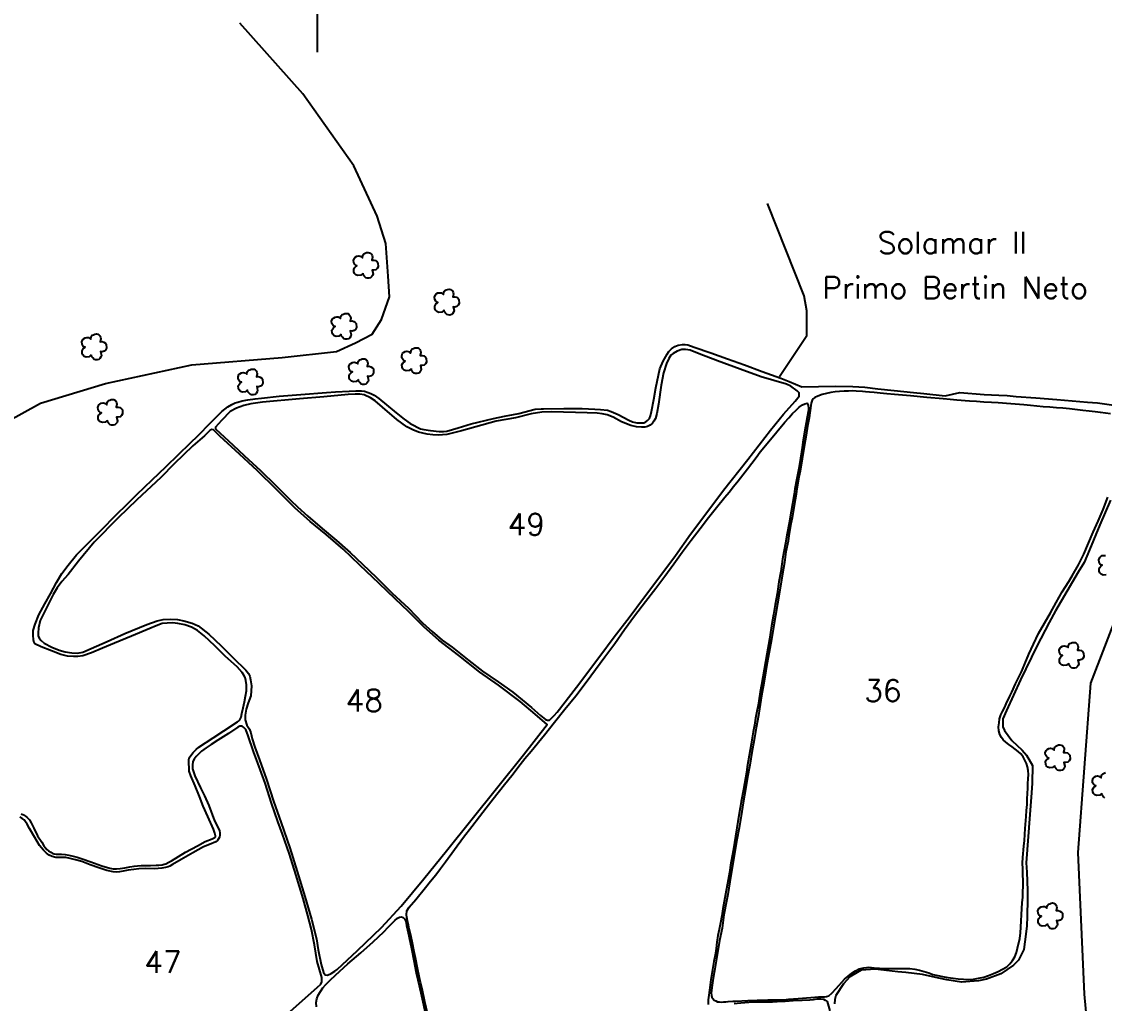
# Model space of a CAD drawing. Header units: inches. Extents: x 720421 to 723571, y 7810121 to 7814576.
# Drawn here: x 720935 to 721906, y 7812018 to 7812899 of the extents above; entities that cross this region are included whole.
import ezdxf

# ---------------------------------------------------------------- set-up
doc = ezdxf.new("R2010")
doc.units = ezdxf.units.IN
doc.header["$MEASUREMENT"] = 0
doc.linetypes.add('CONTINUO', pattern=[0])
for name, color, linetype in [('0114000610', 1, 'Continuous'), ('0114000610036', 5, 'Continuous'), ('0114000610037', 5, 'Continuous'), ('0114000610038', 5, 'Continuous'), ('0114000610039', 5, 'Continuous'), ('0114000610047', 5, 'Continuous'), ('0114000610048', 5, 'Continuous'), ('0114000610049', 5, 'Continuous'), ('CORREGO', 5, 'Continuous'), ('MALHA', 8, 'Continuous'), ('MATO', 3, 'Continuous'), ('TEXTO', 7, 'Continuous'), ('TEXTO CONFORNTANTES', 7, 'Continuous'), ('TEXTO_NUN_TAL', 7, 'Continuous')]:
    doc.layers.add(name, color=color, linetype=linetype)
doc.styles.add('Simplex', font='simplex.shx')

msp = doc.modelspace()

# ---------------------------------------------------------------- linework, layer by layer
at = {"layer": '0114000610'}
for points in [[(720934.27, 7812187.89), (720936.48, 7812186.95), (720938.22, 7812185.79), (720939.68, 7812184.38), (720941.59, 7812182.3), (720943.22, 7812179.71), (720945.48, 7812174.95), (720948.97, 7812168.05), (720952.66, 7812162.4), (720954.64, 7812159.13), (720956.08, 7812157.18), (720957.23, 7812155.9), (720958.72, 7812154.46), (720960.72, 7812153.24), (720962.18, 7812152.37), (720963.73, 7812151.78), (720965.76, 7812151.59), (720970.35, 7812151.48), (720973.79, 7812151.22), (720977.11, 7812150.75), (720980.84, 7812149.92), (720984.63, 7812149), (720988.84, 7812147.52), (720996.69, 7812144.62), (721006.7, 7812141), (721013.82, 7812139.07), (721016.91, 7812138.51), (721019.9, 7812138.41), (721023.19, 7812138.75), (721027.37, 7812139.44), (721031.59, 7812140.34), (721035.54, 7812140.85), (721038.69, 7812141.19), (721041.85, 7812141.32), (721045.3, 7812141.39), (721050.32, 7812141.37), (721055.22, 7812141.64), (721057.74, 7812141.77), (721060.71, 7812142.11), (721062.51, 7812142.5), (721063.98, 7812142.93), (721066.82, 7812144.28), (721069.15, 7812145.47), (721081.69, 7812153.39), (721092.58, 7812159.09), (721099.43, 7812162.8), (721105.46, 7812165.38), (721107.97, 7812166.6), (721108.54, 7812167.13), (721108.56, 7812167.95), (721108.11, 7812170.37), (721106.75, 7812173.98), (721101.68, 7812185.32), (721097.47, 7812194.69), (721094.38, 7812203.25), (721090.23, 7812212.9), (721086.59, 7812221.75), (721084.91, 7812226.16), (721084.91, 7812229.08), (721084.63, 7812232.79), (721084.8, 7812235.96), (721085.08, 7812237.87), (721086.34, 7812240.23), (721088.43, 7812242.84), (721091.19, 7812245.57), (721093.6, 7812247.7), (721106.36, 7812256.06), (721116.07, 7812262.36), (721128.2, 7812270.25), (721129.2, 7812270.89), (721130.51, 7812272.26), (721131.59, 7812274.54), (721132.37, 7812277.82), (721133.3, 7812282.96), (721134.54, 7812288.27), (721135.63, 7812293.31), (721136.45, 7812298.04), (721136.42, 7812303.65), (721135.84, 7812307.52), (721135.09, 7812310.08), (721134.14, 7812312.11), (721132.51, 7812314.55), (721127.92, 7812319.52), (721117.34, 7812329.31), (721107.93, 7812338.53), (721098.35, 7812347.33), (721092.31, 7812352.25), (721087.1, 7812355.25), (721081.04, 7812357.42), (721074.7, 7812358.58), (721070.09, 7812359.05), (721065.22, 7812358.7), (721060.84, 7812358.49), (721055.48, 7812356.51), (721049.55, 7812354.02), (721033.09, 7812347.23), (721017.93, 7812340.83), (721007.15, 7812336.39), (720997.32, 7812332.28), (720989.58, 7812329.66), (720985.1, 7812328.95), (720981.12, 7812328.91), (720975.69, 7812329.13), (720969.68, 7812330.65), (720961.36, 7812333.98), (720952.06, 7812337.59), (720946.63, 7812340.39), (720945.83, 7812341.27), (720945.18, 7812343.86), (720945.01, 7812348.04), (720945.12, 7812352.23), (720946.89, 7812357.83), (720950.14, 7812366.28), (720955.57, 7812376.12), (720960.64, 7812385.22), (720966.01, 7812395.24), (720970.79, 7812403.51), (720976.33, 7812410.87), (720983.83, 7812420.27), (720998.83, 7812435.03), (721006.52, 7812442.94), (721018.89, 7812455.49), (721029.9, 7812466.29), (721037.92, 7812474.16), (721051.84, 7812487.45), (721064.17, 7812499.16), (721075.74, 7812510.58), (721085.57, 7812519.9), (721093.23, 7812527.58), (721103.76, 7812538.39), (721108.95, 7812543.51), (721114.38, 7812548.69), (721119.61, 7812552.96), (721123.22, 7812555.18), (721126.2, 7812556.4), (721128.63, 7812557.18), (721132.64, 7812558.24), (721137.65, 7812559.2), (721144.33, 7812560.1), (721149.92, 7812560.65), (721165.78, 7812562.37), (721185.26, 7812563.91), (721208.05, 7812565.91), (721216.37, 7812566.32), (721228.63, 7812566.9), (721234.5, 7812567.36), (721239.64, 7812567.2), (721242.39, 7812566.87), (721245.52, 7812565.91), (721248.1, 7812564.94), (721250.81, 7812563.5), (721255.04, 7812560.46), (721262.13, 7812554.65), (721270.73, 7812547.5), (721277.85, 7812541.78), (721283.38, 7812538), (721286.28, 7812536.54), (721290.18, 7812534.32), (721292.46, 7812533.26), (721295.44, 7812532.55), (721301.61, 7812531.56), (721309.25, 7812530.92), (721313.22, 7812530.74), (721316.17, 7812531.11), (721326.23, 7812533.98), (721338.09, 7812537.56), (721357.99, 7812542.55), (721367.86, 7812544.54), (721375.88, 7812546.15), (721380.73, 7812546.96), (721395.55, 7812550.7), (721400.85, 7812551.18), (721402.97, 7812551.27), (721421.09, 7812551.53), (721437.61, 7812551.31), (721448.8, 7812550.94), (721454.01, 7812550.54), (721460.34, 7812549.98), (721463.68, 7812548.85), (721469.77, 7812546.06), (721479.57, 7812540.96), (721482.73, 7812539.53), (721486.61, 7812538.69), (721490.06, 7812538.47), (721493, 7812538.69), (721494.61, 7812539.43), (721496.28, 7812540.73), (721497.85, 7812542.33), (721498.88, 7812544.86), (721499.89, 7812548.78), (721501.83, 7812559.58), (721503.78, 7812570.05), (721506.09, 7812581.48), (721507.14, 7812586.98), (721510.11, 7812593.91), (721511.42, 7812596.14), (721513.85, 7812600.24), (721515.26, 7812602.58), (721517.65, 7812605.07), (721520.83, 7812607.21), (721523.86, 7812608.24), (721527.48, 7812608.85), (721529.89, 7812608.96), (721532.26, 7812608.65), (721538.13, 7812606.5), (721553.09, 7812601.37), (721568.02, 7812596.1), (721583.25, 7812590.56), (721598.95, 7812584.72), (721615.78, 7812578.73), (721623.32, 7812575.54), (721634.58, 7812570.95), (721664.53, 7812571.51), (721680.45, 7812571.24), (721691.31, 7812570.59), (721702.91, 7812569.11), (721717.64, 7812567.61), (721734.96, 7812565.72), (721744.17, 7812564.78), (721763.13, 7812562.94), (721776.45, 7812565.75), (721798.38, 7812564.15), (721811.46, 7812563.54), (721818.86, 7812563.04), (721826.98, 7812562.35), (721844.62, 7812560.92), (721863.61, 7812559.44), (721890.91, 7812557.19), (721900.02, 7812556.4), (721941.96, 7812550.53)], [(721911.68, 7812469.06), (721902.11, 7812446.93), (721892.72, 7812424.7), (721887.93, 7812413.29), (721882.74, 7812404.7), (721862.25, 7812369.97), (721856.52, 7812359.33), (721845.4, 7812338.21), (721830.86, 7812308.09), (721818.4, 7812280.6), (721815, 7812272.87), (721815.02, 7812265.84), (721816.36, 7812262.47), (721823.13, 7812253.5), (721832.42, 7812244.98), (721836.3, 7812240.36), (721841.58, 7812231.11), (721841.32, 7812215.36), (721840.85, 7812206.71), (721839.24, 7812187.17), (721835.98, 7812143.72), (721836.48, 7812135.5), (721837.25, 7812118.95), (721837.22, 7812111.36), (721836.81, 7812095.63), (721836.44, 7812087.31), (721835.79, 7812079.81), (721833.9, 7812066.15), (721828.93, 7812056.5), (721824.46, 7812051.87), (721813.08, 7812044.36), (721800.47, 7812039.51), (721793.25, 7812037.98), (721777.89, 7812036.87), (721764.62, 7812038.86), (721757.61, 7812040.19), (721742.97, 7812043.47), (721727.85, 7812045.48), (721720.81, 7812045.9), (721700.49, 7812048.4), (721687.78, 7812047.58), (721677.87, 7812041.65), (721672.15, 7812035.39), (721665.25, 7812024.91), (721664.24, 7812021.15), (721663.87, 7812017.33)]]:
    msp.add_lwpolyline(points, dxfattribs=at)
at = {"layer": '0114000610036', "linetype": 'ByBlock'}
msp.add_lwpolyline([(721911.6, 7812546.66), (721902.78, 7812547.71), (721897.84, 7812548.4), (721892.48, 7812549.03), (721886.65, 7812549.64), (721874.8, 7812551.08), (721868.99, 7812551.63), (721863.18, 7812552.13), (721857.22, 7812552.56), (721851.33, 7812553.08), (721845.43, 7812553.52), (721839.73, 7812554.21), (721833.95, 7812554.69), (721822.24, 7812555.6), (721810.96, 7812556.45), (721804.72, 7812556.76), (721798.05, 7812557.14), (721791.33, 7812557.59), (721784.98, 7812558.03), (721773.74, 7812558.92), (721767.81, 7812559.54), (721761.39, 7812560.18), (721746.93, 7812561.45), (721732.08, 7812562.85), (721717.8, 7812564.04), (721711.04, 7812564.49), (721704.89, 7812565.06), (721699.59, 7812565.68), (721695.28, 7812566.15), (721691.75, 7812566.47), (721689.11, 7812566.67), (721683.41, 7812567.05), (721680.04, 7812567.16), (721676.68, 7812567.11), (721672.53, 7812566.96), (721668.52, 7812566.68), (721664.64, 7812566.33), (721660.69, 7812565.85), (721656.75, 7812565.04), (721652.86, 7812563.89), (721649.11, 7812562.47), (721646.29, 7812561.19), (721644.7, 7812560.01), (721643.94, 7812559.01), (721642.98, 7812556.09), (721642.75, 7812554.04), (721641.12, 7812543.18), (721639.8, 7812535.52), (721638.59, 7812527.45), (721636.71, 7812517.24), (721634.93, 7812506.36), (721633.05, 7812495.3), (721632.05, 7812489.83), (721630.31, 7812479.5), (721629.49, 7812474.56), (721628.62, 7812469.53), (721626.86, 7812458.86), (721625.91, 7812453.41), (721624.93, 7812448.03), (721623.08, 7812437.62), (721622.36, 7812432.55), (721620.45, 7812422.95), (721618.99, 7812413.33), (721618.15, 7812408.29), (721616.52, 7812397.85), (721614.55, 7812386.79), (721612.74, 7812376.19), (721611, 7812365.69), (721609.21, 7812355.33), (721607.4, 7812344.32), (721605.34, 7812332.83), (721603.31, 7812321.75), (721602.36, 7812316.22), (721600.5, 7812305.06), (721598.6, 7812293.52), (721596.56, 7812281.88), (721595.76, 7812275.99), (721593.62, 7812264.96), (721591.91, 7812254.25), (721589.85, 7812242.86), (721587.89, 7812231.54), (721585.94, 7812220.54), (721584.15, 7812209.6), (721582.14, 7812197.72), (721580.36, 7812186.02), (721578.37, 7812175.09), (721576.5, 7812164.4), (721572.01, 7812137.7), (721569.95, 7812126.66), (721568.15, 7812115.42), (721567.01, 7812109.53), (721564.81, 7812097.07), (721563.07, 7812085.12), (721560.66, 7812073.99), (721559.12, 7812063.06), (721557.27, 7812052.18), (721556.25, 7812046.82), (721555.54, 7812042.04), (721554.91, 7812038.12), (721553.84, 7812031.9), (721553.56, 7812029.32), (721553.36, 7812027.08), (721553.55, 7812024.66), (721553.98, 7812023.37), (721554.85, 7812022.08), (721556.12, 7812020.67), (721557.58, 7812019.85), (721559.1, 7812019.2), (721560.78, 7812018.95), (721562.54, 7812018.82), (721564.33, 7812019.04), (721566.5, 7812019.17), (721568.59, 7812019.48), (721572.82, 7812019.64), (721575.1, 7812019.8), (721586.26, 7812020.35), (721594.61, 7812020.52), (721604.23, 7812020.87), (721609.31, 7812020.88), (721614.08, 7812020.93), (721618.49, 7812021.02), (721622.79, 7812021.34), (721627.05, 7812021.73), (721631.24, 7812022), (721638.97, 7812022.66), (721642.78, 7812022.94), (721646.26, 7812023.24), (721649.76, 7812023.48), (721652.81, 7812023.54), (721655.02, 7812023.7), (721656.94, 7812023.74), (721658.77, 7812024.33), (721661.67, 7812026.94), (721665.57, 7812031.08), (721672.97, 7812039.33), (721676.19, 7812042.16), (721679.39, 7812044.88), (721682.7, 7812047.03), (721686.23, 7812048.57), (721690.19, 7812049.6), (721694.76, 7812050.05), (721699.55, 7812049.71), (721704.46, 7812049.25), (721709.27, 7812049.06), (721713.73, 7812048.94), (721718.25, 7812048.9), (721722.87, 7812049.01), (721727.24, 7812049), (721731.69, 7812048.91), (721735.95, 7812048.45), (721740.29, 7812047.57), (721744.51, 7812046.29), (721748.51, 7812044.97), (721752.35, 7812043.65), (721756.6, 7812042.6), (721761.01, 7812041.69), (721765.68, 7812040.94), (721770.36, 7812040.38), (721775.01, 7812039.79), (721779.63, 7812039.29), (721784.2, 7812039.21), (721788.77, 7812039.43), (721793.33, 7812040.22), (721797.96, 7812041.32), (721802.3, 7812042.74), (721806.58, 7812044.39), (721810.79, 7812046.21), (721814.83, 7812048.31), (721818.48, 7812050.54), (721821.36, 7812053.19), (721823.76, 7812056.13), (721825.75, 7812059.51), (721827.37, 7812063.29), (721828.19, 7812067.28), (721830.28, 7812075.98), (721830.97, 7812080.96), (721831.23, 7812086.18), (721831.43, 7812091.65), (721831.65, 7812097.29), (721832.05, 7812102.85), (721832.37, 7812107.95), (721832.85, 7812112.92), (721833.1, 7812117.82), (721833.31, 7812122.86), (721833.32, 7812127.97), (721833.09, 7812133.15), (721832.92, 7812138.34), (721832.79, 7812143.4), (721832.98, 7812148.49), (721833.89, 7812158.75), (721834.32, 7812163.97), (721834.83, 7812169.3), (721835.13, 7812174.75), (721835.93, 7812185.52), (721836.35, 7812190.91), (721836.7, 7812196.15), (721836.95, 7812201.22), (721837.18, 7812206.05), (721837.34, 7812210.72), (721837.53, 7812215.13), (721837.8, 7812219.31), (721837.95, 7812223.12), (721837.75, 7812226.66), (721837.04, 7812229.84), (721836.21, 7812233.05), (721834.9, 7812236.07), (721833.23, 7812238.89), (721831.19, 7812241.49), (721828.63, 7812243.81), (721825.98, 7812245.94), (721823.28, 7812247.97), (721820.51, 7812249.99), (721817.8, 7812252.1), (721815.46, 7812254.11), (721813.72, 7812256.3), (721812.3, 7812259.09), (721811.4, 7812262.36), (721811.19, 7812265.91), (721811.59, 7812269.55), (721812.16, 7812273.14), (721813.27, 7812276.5), (721814.82, 7812279.73), (721816.54, 7812283.02), (721818.14, 7812286.36), (721821.38, 7812293.25), (721822.98, 7812296.85), (721826.46, 7812304.39), (721831.74, 7812315.24), (721833.29, 7812318.68), (721834.77, 7812322.34), (721838.33, 7812330.89), (721842.43, 7812340.11), (721847.11, 7812349.66), (721852.25, 7812358.93), (721857.74, 7812368.25), (721862.94, 7812377.37), (721868.39, 7812386.87), (721874.11, 7812396.35), (721877.11, 7812401.28), (721882.76, 7812411.22), (721885.29, 7812416.08), (721887.69, 7812420.85), (721891.97, 7812430.48), (721896.15, 7812440.41), (721900.57, 7812450.5), (721904.91, 7812460.97), (721909.21, 7812471.76)], dxfattribs=at)
at = {"layer": '0114000610037'}
msp.add_lwpolyline([(721573.94, 7812017.59), (721576.79, 7812017.8), (721580.01, 7812018.18), (721583.44, 7812018.43), (721590.69, 7812018.99), (721599.22, 7812019.05), (721608.31, 7812019.2), (721612.58, 7812019.29), (721619.86, 7812019.58), (721626.83, 7812020.2), (721634.98, 7812020.56), (721641.97, 7812020.92), (721645.18, 7812021.21), (721648.44, 7812021.7), (721651.57, 7812021.87), (721653.98, 7812021.45), (721655.68, 7812020.73), (721657.36, 7812019.36), (721659.88, 7812010.96)], dxfattribs=at)
at = {"layer": '0114000610038'}
msp.add_lwpolyline([(721298.97, 7812007.65), (721296.3, 7812019.14), (721293.9, 7812030.67), (721292.58, 7812036.4), (721291.24, 7812042.05), (721290, 7812047.79), (721287.93, 7812058.66), (721286.96, 7812063.81), (721284.92, 7812073.34), (721284.13, 7812077.52), (721283.21, 7812081.24), (721282.48, 7812084.63), (721281.66, 7812088.04), (721280.72, 7812091.73), (721280.15, 7812095.01), (721279.84, 7812097.21), (721280.14, 7812100.68), (721282.23, 7812104.06), (721288.44, 7812111.03), (721297.09, 7812121.56), (721301.65, 7812127.32), (721306.17, 7812133.12), (721310.56, 7812138.87), (721314.87, 7812144.57), (721323.11, 7812155.85), (721331.14, 7812166.77), (721338.47, 7812176.45), (721345.38, 7812185.33), (721351.56, 7812193.1), (721357.73, 7812201.32), (721367.78, 7812214.15), (721374.39, 7812222.26), (721381.83, 7812231.9), (721386.21, 7812237.33), (721391.86, 7812243.89), (721403.91, 7812258.8), (721412.72, 7812269.97), (721422.12, 7812281.79), (721431.79, 7812293.74), (721441.21, 7812305.84), (721449.58, 7812317.38), (721457.99, 7812328.53), (721466.75, 7812340.5), (721475.69, 7812353.11), (721484.53, 7812365.45), (721494.3, 7812378.26), (721503.57, 7812390.3), (721511.8, 7812401.16), (721519.68, 7812411.93), (721527.45, 7812422.68), (721535.27, 7812433.36), (721543.38, 7812443.79), (721551.03, 7812453.59), (721558.18, 7812462.5), (721565.56, 7812471.83), (721569.51, 7812476.48), (721573.41, 7812481.4), (721577.65, 7812486.54), (721581.88, 7812491.85), (721585.96, 7812497.2), (721589.84, 7812502.47), (721593.57, 7812507.54), (721597.4, 7812512.44), (721604.94, 7812521.97), (721612.17, 7812530.53), (721619.32, 7812539.07), (721622.96, 7812543.14), (721626.31, 7812546.81), (721629.21, 7812549.73), (721632.33, 7812552.52), (721635.21, 7812554.6), (721637.38, 7812555.76), (721639.34, 7812556.12), (721640.08, 7812555.14), (721640.48, 7812554.2), (721640.75, 7812551.75), (721640.54, 7812549.89), (721639.57, 7812543.77), (721639.57, 7812543.77), (721638.1, 7812535.26), (721635.69, 7812521.24), (721634.9, 7812516.54), (721633.37, 7812506.86), (721631.92, 7812497.6), (721630.17, 7812488.56), (721628.47, 7812479.39), (721627.78, 7812474.48), (721625.17, 7812459.08), (721623.45, 7812448.68), (721621.52, 7812439.28), (721620.07, 7812430.75), (721618.5, 7812422.76), (721617.25, 7812416.21), (721615.72, 7812405.18), (721614.18, 7812396.05), (721612.45, 7812385.29), (721610.67, 7812375.6), (721609.11, 7812366.53), (721607.45, 7812356.37), (721605.65, 7812344.55), (721603.38, 7812331.14), (721600.99, 7812317.14), (721598.48, 7812303.63), (721597.4, 7812297.18), (721596.43, 7812291.19), (721595.35, 7812285.38), (721594.19, 7812279.51), (721593.07, 7812273.51), (721592.09, 7812267.44), (721590.93, 7812261.49), (721590, 7812255.86), (721589.24, 7812250.4), (721588.29, 7812245.15), (721587.47, 7812240.04), (721586.56, 7812235.04), (721585.75, 7812230.03), (721584.95, 7812224.96), (721584.08, 7812219.87), (721583.27, 7812214.83), (721582.31, 7812209.73), (721580.26, 7812198.91), (721579.48, 7812193.14), (721577.39, 7812180.85), (721575.09, 7812167.74), (721572.99, 7812154.6), (721570.8, 7812141.61), (721569.7, 7812135.07), (721568.64, 7812128.53), (721566.19, 7812115.58), (721563.89, 7812102.59), (721562.79, 7812096.16), (721561.71, 7812090.02), (721560.51, 7812084.13), (721559.33, 7812078.49), (721558.44, 7812072.73), (721557.75, 7812066.84), (721556.83, 7812061.04), (721555.78, 7812055.38), (721554.87, 7812049.85), (721554, 7812044.45), (721553.15, 7812039.26), (721552.4, 7812034.28), (721551.78, 7812029.47), (721551.15, 7812024.95), (721550.67, 7812020.76), (721550.61, 7812016.59)], dxfattribs=at)
at = {"layer": '0114000610039'}
msp.add_lwpolyline([(721199.34, 7812014.63), (721198.87, 7812018.47), (721199.53, 7812021.93), (721200.75, 7812025.04), (721202.66, 7812028.27), (721204.99, 7812031.53), (721207.69, 7812034.67), (721211.42, 7812038.4), (721216.28, 7812042.92), (721227.39, 7812053.04), (721238.88, 7812063.19), (721250.01, 7812072.91), (721259.67, 7812082.02), (721263.66, 7812086.1), (721266.72, 7812089.26), (721269.45, 7812092.11), (721271.86, 7812094.24), (721273.77, 7812095.16), (721275.39, 7812095.3), (721276.96, 7812094.75), (721278.24, 7812093.7), (721279.27, 7812091.53), (721280.11, 7812087.58), (721281.32, 7812080.87), (721282.48, 7812076.71), (721284.5, 7812066.82), (721286.64, 7812056.17), (721288.76, 7812045.11), (721291.43, 7812033.74), (721294.01, 7812021.73), (721296.71, 7812009.58)], dxfattribs=at)
at = {"layer": '0114000610047'}
msp.add_lwpolyline([(721173.07, 7812008.25), (721199.88, 7812031.89), (721202.99, 7812035.01), (721203.96, 7812037.16), (721203.88, 7812040.96), (721199.95, 7812055.42), (721197.55, 7812070.23), (721194.83, 7812084.05), (721191.32, 7812096.67), (721187.24, 7812111.67), (721180.62, 7812133.27), (721174.85, 7812151.57), (721168.62, 7812169.67), (721164.66, 7812180.83), (721158.89, 7812197.44), (721153.05, 7812215.41), (721146.63, 7812233.12), (721142.61, 7812243.76), (721137.93, 7812257.64), (721135.8, 7812263.41), (721134.11, 7812265.36), (721132.49, 7812266.39), (721130.54, 7812266.46), (721128.53, 7812265.49), (721120.17, 7812259.85), (721110.62, 7812253.95), (721104.66, 7812250.06), (721100.25, 7812247.01), (721096.1, 7812243.9), (721092.92, 7812240.99), (721091.13, 7812239.26), (721089.42, 7812236.9), (721088.37, 7812234.83), (721087.92, 7812231.55), (721088.09, 7812228.26), (721090.15, 7812221.8), (721095.07, 7812211.01), (721098.72, 7812203.81), (721102.66, 7812195.29), (721107.65, 7812181.48), (721110.98, 7812175.3), (721112.12, 7812172.58), (721112.52, 7812170.67), (721112.44, 7812168.61), (721112.08, 7812166.94), (721111.43, 7812165.44), (721110.41, 7812163.97), (721108.75, 7812162.67), (721103.11, 7812160.4), (721097.83, 7812158.21), (721088.28, 7812152.92), (721077.85, 7812146.88), (721070.04, 7812142.43), (721067.77, 7812140.93), (721066.02, 7812140.24), (721063.71, 7812139.6), (721060.58, 7812139.07), (721054.01, 7812138.5), (721045.65, 7812138.58), (721039.82, 7812138.33), (721035.44, 7812137.92), (721030.29, 7812137.15), (721025.82, 7812136.26), (721022.53, 7812135.77), (721019.45, 7812135.57), (721016.65, 7812135.65), (721011.13, 7812136.95), (721003.84, 7812139.19), (720996.13, 7812141.94), (720988.75, 7812144.86), (720983.09, 7812146.54), (720978.26, 7812147.63), (720974.36, 7812148.48), (720970.99, 7812148.57), (720968.11, 7812148.61), (720965.23, 7812148.69), (720962.19, 7812149.38), (720959.43, 7812150.8), (720956.95, 7812152.42), (720954.19, 7812155.23), (720950.74, 7812159.45), (720946.63, 7812166.52), (720941.8, 7812174.56), (720939.48, 7812178.42), (720938.1, 7812180.73), (720936.84, 7812182.27), (720935.18, 7812183.69), (720933.15, 7812184.75)], dxfattribs=at)
at = {"layer": '0114000610048'}
msp.add_lwpolyline([(721160.62, 7812199.22), (721167.62, 7812179.7), (721175.28, 7812157.38), (721182.01, 7812136.13), (721188.87, 7812113.55), (721194.8, 7812093.23), (721199.27, 7812075.7), (721200.86, 7812065.65), (721203.46, 7812052.52), (721205.53, 7812045.33), (721206.92, 7812043.4), (721209.19, 7812043.07), (721212.45, 7812044.4), (721215.71, 7812046.6), (721217.81, 7812047.98), (721236.07, 7812065.17), (721257.6, 7812085.64), (721275.15, 7812104.88), (721295.51, 7812129.45), (721315.8, 7812154.61), (721337.55, 7812181.85), (721361.94, 7812212.05), (721385.06, 7812240.77), (721406.23, 7812267.82), (721395.33, 7812277.07), (721381.91, 7812288.65), (721362.55, 7812303.12), (721345.9, 7812314.82), (721326.99, 7812329.7), (721309.01, 7812343.51), (721295.86, 7812355.21), (721281.78, 7812369.29), (721269.68, 7812380.66), (721255.41, 7812394.34), (721238.08, 7812410.8), (721223.15, 7812425.22), (721208.02, 7812438.49), (721193.54, 7812450.13), (721179.72, 7812462.43), (721163.13, 7812478.95), (721146.14, 7812495.41), (721130.08, 7812510.35), (721112.49, 7812526.61), (721106.93, 7812532.16), (721105.28, 7812532.53), (721103.91, 7812532.12), (721098.75, 7812526.91), (721088.27, 7812517.81), (721071.56, 7812501.65), (721059.49, 7812489.49), (721038.12, 7812469.45), (721021.28, 7812453.21), (720999.84, 7812431.63), (720985.73, 7812414.48), (720976.27, 7812402.57), (720970.7, 7812396.26), (720966.67, 7812390.64), (720962.96, 7812384.49), (720958.26, 7812374.97), (720951.37, 7812361.18), (720949.85, 7812354.77), (720949.52, 7812349.74), (720949.59, 7812347.48), (720950.32, 7812345.5), (720952.04, 7812343.18), (720954.95, 7812340.87), (720961.83, 7812337.36), (720968.25, 7812334.72), (720973.74, 7812333.13), (720979.57, 7812332.13), (720984.73, 7812331.99), (720989.69, 7812332.92), (720996.97, 7812336.03), (721011.53, 7812342.31), (721027.17, 7812349.53), (721046.89, 7812357.53), (721056.35, 7812360.97), (721061.77, 7812362.16), (721068.65, 7812362.36), (721074.37, 7812362.1), (721080.26, 7812360.98), (721087.8, 7812358.93), (721093.1, 7812356.35), (721102.69, 7812348.94), (721113.76, 7812338.42), (721124.49, 7812327.83), (721135.68, 7812316.77), (721138.13, 7812313.72), (721139.39, 7812311.14), (721140.11, 7812308.04), (721140.78, 7812302.72), (721140.31, 7812293.6), (721137.83, 7812287.48), (721136.23, 7812281.63), (721135.24, 7812276.44), (721135.17, 7812272.18), (721136.77, 7812267.23), (721139.1, 7812263.71), (721140.23, 7812260.38), (721141.43, 7812255.19), (721143.77, 7812247.71), (721148.03, 7812236.14), (721154.43, 7812218.61)], close=True, dxfattribs=at)
at = {"layer": '0114000610049'}
msp.add_lwpolyline([(721294.35, 7812359.24), (721303.07, 7812351.26), (721312.01, 7812343.68), (721320.8, 7812337.26), (721335.83, 7812325.48), (721348.21, 7812315.87), (721362.34, 7812306.2), (721375.35, 7812296.79), (721392.13, 7812283.32), (721400.24, 7812276.09), (721404.77, 7812272.51), (721406.6, 7812271.77), (721408.22, 7812271.9), (721412.35, 7812276.09), (721415.03, 7812279.03), (721432.52, 7812301.28), (721453.58, 7812329.35), (721466.35, 7812346.55), (721479.8, 7812363.93), (721492.57, 7812381.36), (721508.18, 7812401.87), (721521.2, 7812419.51), (721534.65, 7812438.83), (721545.77, 7812453.47), (721564.46, 7812478.08), (721586.11, 7812505.71), (721606.62, 7812532.11), (721618.12, 7812546.5), (721628.55, 7812558.17), (721632.27, 7812562.56), (721632.33, 7812564.18), (721632.13, 7812565.54), (721630.44, 7812567.23), (721624.69, 7812571.42), (721620.97, 7812573.24), (721598.18, 7812580), (721579.23, 7812586.7), (721558.94, 7812594.15), (721542.56, 7812600.51), (721534.58, 7812603.69), (721530.39, 7812604.5), (721526.87, 7812604.36), (721522.81, 7812602.81), (721519.3, 7812600.85), (721517.27, 7812599.16), (721515.31, 7812596.19), (721513.28, 7812591.79), (721510.62, 7812583.53), (721508.59, 7812572.38), (721506.09, 7812555.48), (721504.53, 7812546.86), (721503.31, 7812542.47), (721502.03, 7812540.04), (721500.61, 7812538.28), (721498.58, 7812536.46), (721496.08, 7812535.17), (721493.78, 7812534.7), (721490.73, 7812534.63), (721486.47, 7812535.04), (721481.33, 7812536.12), (721472.88, 7812539.43), (721465.29, 7812543.69), (721459.88, 7812545.85), (721455.42, 7812546.8), (721450.96, 7812547.27), (721442.07, 7812547.53), (721410.36, 7812548.48), (721401.53, 7812548.06), (721391.73, 7812546.64), (721377.66, 7812542.99), (721360.39, 7812539.95), (721329.22, 7812531.3), (721316.2, 7812527.97), (721308.49, 7812527.63), (721303.69, 7812527.83), (721298.55, 7812528.37), (721290.85, 7812530.13), (721285.71, 7812532.36), (721280.3, 7812534.86), (721271.36, 7812541.71), (721258.51, 7812552.67), (721251.88, 7812558.21), (721247.62, 7812561.12), (721242.13, 7812563.77), (721238.21, 7812564.31), (721234.02, 7812564.37), (721227.73, 7812563.97), (721205.66, 7812561.95), (721183.93, 7812560.18), (721150.79, 7812557.21), (721140.34, 7812555.72), (721133.92, 7812554.03), (721127.29, 7812551.87), (721121.75, 7812548.69), (721113.9, 7812540.65), (721108.6, 7812534.68), (721108.56, 7812533.23), (721112.79, 7812529.26), (721124.12, 7812518.72), (721134.73, 7812509.06), (721148.87, 7812495.85), (721162.8, 7812482.47), (721176.21, 7812468.79), (721182.09, 7812463.18), (721191.57, 7812454.78), (721204.28, 7812443.83), (721217.14, 7812433.07), (721229.38, 7812422.12), (721240.62, 7812411.68), (721252.74, 7812400.11), (721267.15, 7812385.84), (721281.69, 7812372.3)], close=True, dxfattribs=at)
at = {"layer": 'CORREGO'}
for points in [[(720920.65, 7812539.1), (720951.46, 7812556.15), (721009.78, 7812573.74), (721087.44, 7812590.49), (721168.32, 7812597.09), (721217.29, 7812602.59), (721234.34, 7812610.29), (721249.2, 7812617.99), (721257.45, 7812631.18), (721264.6, 7812651.53), (721263.5, 7812670.22), (721261.3, 7812699.36), (721253.6, 7812724.11), (721232.69, 7812769.2), (721187.05, 7812833.83), (721130.38, 7812897.06)], [(722138.75, 7811413.19), (722096.75, 7811476.14), (722040.76, 7811555.88), (721995.97, 7811659.4), (721941.38, 7811782.5), (721899.39, 7811907), (721888.19, 7812025.91), (721882.59, 7812153.21), (721893.83, 7812304.87), (721945.62, 7812439.16), (721986.21, 7812544.08), (722024.04, 7812604.56), (722043.64, 7812696.89), (722056.24, 7812773.83), (722085.63, 7812856.36)]]:
    msp.add_lwpolyline(points, dxfattribs=at)
at = {"layer": 'MALHA', "color": 8}
msp.add_lwpolyline([(721200, 7812871.02), (721200, 7813921.18)], dxfattribs=at)
at = {"layer": 'MATO', "linetype": 'CONTINUO'}
for points in [[(721240.95, 7812672.64, 0), (721238.95, 7812670.96, 0), (721236.41, 7812670.67, 0), (721234.6, 7812671.37, 0), (721233.32, 7812672.63, 0), (721232.78, 7812674.08, 0), (721232.64, 7812676.22, 0), (721233.33, 7812677.56, 0), (721234.06, 7812678.56, 0), (721235.53, 7812679.55, 0), (721234.6, 7812679.85, 0), (721233.68, 7812680.61, 0), (721232.6, 7812682.31, 0), (721232.4, 7812684.34, 0), (721233.18, 7812686.45, 0), (721234, 7812687.2, 0), (721235.49, 7812688.12, 0), (721237.06, 7812688.33, 0), (721238.32, 7812688.15, 0), (721239.31, 7812687.69, 0), (721240.39, 7812686.72, 0), (721240.72, 7812688.57, 0), (721240.99, 7812689.31, 0), (721241.81, 7812690.34, 0), (721243.01, 7812690.78, 0), (721244.19, 7812691.31, 0), (721245.52, 7812691.43, 0), (721246.77, 7812691.25, 0), (721247.79, 7812690.71, 0), (721248.55, 7812689.89, 0), (721249.21, 7812688.58, 0), (721249.47, 7812687.13, 0), (721248.87, 7812684.54, 0), (721250.68, 7812684.56, 0), (721252.19, 7812684.2, 0), (721253.6, 7812683.08, 0), (721254.39, 7812682.18, 0), (721254.6, 7812678.61, 0), (721253.73, 7812677.01, 0), (721252.56, 7812675.95, 0), (721250.73, 7812675.46, 0), (721249.13, 7812675.6, 0), (721249.98, 7812672.27, 0), (721249.59, 7812670.85, 0), (721248.63, 7812669.49, 0), (721247.57, 7812668.65, 0), (721246.06, 7812668.27, 0), (721244.56, 7812668.36, 0), (721243.44, 7812668.68, 0), (721242.16, 7812669.95, 0), (721241.28, 7812671.08, 0), (721241.02, 7812672.81, 0)], [(721313.62, 7812639.68, 0), (721311.62, 7812638, 0), (721309.08, 7812637.7, 0), (721307.27, 7812638.41, 0), (721305.98, 7812639.67, 0), (721305.45, 7812641.12, 0), (721305.31, 7812643.25, 0), (721306, 7812644.6, 0), (721306.73, 7812645.6, 0), (721308.19, 7812646.59, 0), (721307.26, 7812646.89, 0), (721306.34, 7812647.65, 0), (721305.26, 7812649.35, 0), (721305.07, 7812651.38, 0), (721305.85, 7812653.49, 0), (721306.67, 7812654.24, 0), (721308.16, 7812655.15, 0), (721309.73, 7812655.36, 0), (721310.98, 7812655.19, 0), (721311.97, 7812654.73, 0), (721313.06, 7812653.76, 0), (721313.38, 7812655.61, 0), (721313.66, 7812656.35, 0), (721314.47, 7812657.38, 0), (721315.68, 7812657.82, 0), (721316.86, 7812658.34, 0), (721318.18, 7812658.46, 0), (721319.44, 7812658.29, 0), (721320.46, 7812657.75, 0), (721321.21, 7812656.93, 0), (721321.87, 7812655.62, 0), (721322.13, 7812654.17, 0), (721321.53, 7812651.57, 0), (721323.35, 7812651.6, 0), (721324.85, 7812651.24, 0), (721326.27, 7812650.12, 0), (721327.05, 7812649.22, 0), (721327.27, 7812645.65, 0), (721326.39, 7812644.05, 0), (721325.23, 7812642.99, 0), (721323.4, 7812642.5, 0), (721321.79, 7812642.64, 0), (721322.65, 7812639.31, 0), (721322.26, 7812637.88, 0), (721321.29, 7812636.53, 0), (721320.23, 7812635.68, 0), (721318.72, 7812635.31, 0), (721317.23, 7812635.4, 0), (721316.11, 7812635.72, 0), (721314.82, 7812636.98, 0), (721313.95, 7812638.12, 0), (721313.68, 7812639.85, 0)], [(721221.37, 7812618.04, 0), (721219.37, 7812616.37, 0), (721216.83, 7812616.07, 0), (721215.02, 7812616.78, 0), (721213.73, 7812618.04, 0), (721213.2, 7812619.48, 0), (721213.06, 7812621.62, 0), (721213.75, 7812622.97, 0), (721214.48, 7812623.97, 0), (721215.94, 7812624.96, 0), (721215.01, 7812625.26, 0), (721214.1, 7812626.02, 0), (721213.01, 7812627.72, 0), (721212.82, 7812629.74, 0), (721213.6, 7812631.85, 0), (721214.42, 7812632.61, 0), (721215.91, 7812633.52, 0), (721217.48, 7812633.73, 0), (721218.73, 7812633.55, 0), (721219.72, 7812633.1, 0), (721220.81, 7812632.13, 0), (721221.13, 7812633.98, 0), (721221.41, 7812634.72, 0), (721222.22, 7812635.74, 0), (721223.43, 7812636.19, 0), (721224.61, 7812636.71, 0), (721225.93, 7812636.83, 0), (721227.19, 7812636.65, 0), (721228.21, 7812636.12, 0), (721228.96, 7812635.3, 0), (721229.63, 7812633.99, 0), (721229.89, 7812632.53, 0), (721229.28, 7812629.94, 0), (721231.1, 7812629.97, 0), (721232.6, 7812629.61, 0), (721234.02, 7812628.49, 0), (721234.81, 7812627.59, 0), (721235.02, 7812624.02, 0), (721234.14, 7812622.42, 0), (721232.98, 7812621.36, 0), (721231.15, 7812620.87, 0), (721229.54, 7812621.01, 0), (721230.4, 7812617.67, 0), (721230.01, 7812616.25, 0), (721229.04, 7812614.9, 0), (721227.98, 7812614.05, 0), (721226.48, 7812613.68, 0), (721224.98, 7812613.77, 0), (721223.86, 7812614.09, 0), (721222.57, 7812615.35, 0), (721221.7, 7812616.49, 0), (721221.43, 7812618.22, 0)], [(720997.19, 7812599.5, 0), (720995.19, 7812597.82, 0), (720992.65, 7812597.53, 0), (720990.84, 7812598.23, 0), (720989.55, 7812599.5, 0), (720989.02, 7812600.94, 0), (720988.88, 7812603.08, 0), (720989.57, 7812604.43, 0), (720990.3, 7812605.43, 0), (720991.76, 7812606.42, 0), (720990.83, 7812606.72, 0), (720989.92, 7812607.47, 0), (720988.84, 7812609.18, 0), (720988.64, 7812611.2, 0), (720989.42, 7812613.31, 0), (720990.24, 7812614.07, 0), (720991.73, 7812614.98, 0), (720993.3, 7812615.19, 0), (720994.55, 7812615.01, 0), (720995.54, 7812614.55, 0), (720996.63, 7812613.58, 0), (720996.95, 7812615.44, 0), (720997.23, 7812616.18, 0), (720998.04, 7812617.2, 0), (720999.25, 7812617.65, 0), (721000.43, 7812618.17, 0), (721001.75, 7812618.29, 0), (721003.01, 7812618.11, 0), (721004.03, 7812617.57, 0), (721004.78, 7812616.76, 0), (721005.45, 7812615.45, 0), (721005.71, 7812613.99, 0), (721005.1, 7812611.4, 0), (721006.92, 7812611.43, 0), (721008.42, 7812611.07, 0), (721009.84, 7812609.94, 0), (721010.63, 7812609.05, 0), (721010.84, 7812605.48, 0), (721009.96, 7812603.88, 0), (721008.8, 7812602.81, 0), (721006.97, 7812602.32, 0), (721005.36, 7812602.47, 0), (721006.22, 7812599.13, 0), (721005.83, 7812597.71, 0), (721004.86, 7812596.35, 0), (721003.8, 7812595.51, 0), (721002.3, 7812595.14, 0), (721000.8, 7812595.23, 0), (720999.68, 7812595.55, 0), (720998.39, 7812596.81, 0), (720997.52, 7812597.95, 0), (720997.25, 7812599.67, 0)], [(721284.24, 7812587.14, 0), (721282.24, 7812585.46, 0), (721279.7, 7812585.17, 0), (721277.89, 7812585.87, 0), (721276.61, 7812587.14, 0), (721276.07, 7812588.58, 0), (721275.93, 7812590.72, 0), (721276.62, 7812592.07, 0), (721277.35, 7812593.06, 0), (721278.82, 7812594.06, 0), (721277.89, 7812594.35, 0), (721276.97, 7812595.11, 0), (721275.89, 7812596.81, 0), (721275.69, 7812598.84, 0), (721276.47, 7812600.95, 0), (721277.29, 7812601.71, 0), (721278.78, 7812602.62, 0), (721280.35, 7812602.83, 0), (721281.61, 7812602.65, 0), (721282.6, 7812602.19, 0), (721283.68, 7812601.22, 0), (721284.01, 7812603.08, 0), (721284.28, 7812603.82, 0), (721285.1, 7812604.84, 0), (721286.3, 7812605.29, 0), (721287.48, 7812605.81, 0), (721288.81, 7812605.93, 0), (721290.06, 7812605.75, 0), (721291.08, 7812605.21, 0), (721291.84, 7812604.4, 0), (721292.5, 7812603.09, 0), (721292.76, 7812601.63, 0), (721292.16, 7812599.04, 0), (721293.97, 7812599.07, 0), (721295.48, 7812598.71, 0), (721296.89, 7812597.58, 0), (721297.68, 7812596.69, 0), (721297.89, 7812593.12, 0), (721297.02, 7812591.52, 0), (721295.85, 7812590.45, 0), (721294.02, 7812589.96, 0), (721292.42, 7812590.11, 0), (721293.27, 7812586.77, 0), (721292.88, 7812585.35, 0), (721291.92, 7812583.99, 0), (721290.86, 7812583.15, 0), (721289.35, 7812582.78, 0), (721287.85, 7812582.87, 0), (721286.73, 7812583.19, 0), (721285.45, 7812584.45, 0), (721284.57, 7812585.59, 0), (721284.31, 7812587.31, 0)], [(721236.83, 7812577.36, 0), (721234.83, 7812575.68, 0), (721232.29, 7812575.38, 0), (721230.48, 7812576.09, 0), (721229.19, 7812577.35, 0), (721228.66, 7812578.8, 0), (721228.52, 7812580.93, 0), (721229.21, 7812582.28, 0), (721229.94, 7812583.28, 0), (721231.41, 7812584.27, 0), (721230.47, 7812584.57, 0), (721229.56, 7812585.33, 0), (721228.48, 7812587.03, 0), (721228.28, 7812589.06, 0), (721229.06, 7812591.17, 0), (721229.88, 7812591.92, 0), (721231.37, 7812592.83, 0), (721232.94, 7812593.04, 0), (721234.19, 7812592.86, 0), (721235.18, 7812592.41, 0), (721236.27, 7812591.44, 0), (721236.59, 7812593.29, 0), (721236.87, 7812594.03, 0), (721237.68, 7812595.06, 0), (721238.89, 7812595.5, 0), (721240.07, 7812596.02, 0), (721241.39, 7812596.14, 0), (721242.65, 7812595.97, 0), (721243.67, 7812595.43, 0), (721244.42, 7812594.61, 0), (721245.09, 7812593.3, 0), (721245.35, 7812591.85, 0), (721244.74, 7812589.25, 0), (721246.56, 7812589.28, 0), (721248.06, 7812588.92, 0), (721249.48, 7812587.8, 0), (721250.27, 7812586.9, 0), (721250.48, 7812583.33, 0), (721249.6, 7812581.73, 0), (721248.44, 7812580.67, 0), (721246.61, 7812580.18, 0), (721245, 7812580.32, 0), (721245.86, 7812576.98, 0), (721245.47, 7812575.56, 0), (721244.51, 7812574.21, 0), (721243.44, 7812573.36, 0), (721241.94, 7812572.99, 0), (721240.44, 7812573.08, 0), (721239.32, 7812573.4, 0), (721238.03, 7812574.66, 0), (721237.16, 7812575.8, 0), (721236.89, 7812577.53, 0)], [(721137.37, 7812568.09, 0), (721135.37, 7812566.41, 0), (721132.83, 7812566.11, 0), (721131.01, 7812566.82, 0), (721129.73, 7812568.08, 0), (721129.2, 7812569.53, 0), (721129.05, 7812571.66, 0), (721129.75, 7812573.01, 0), (721130.48, 7812574.01, 0), (721131.94, 7812575, 0), (721131.01, 7812575.3, 0), (721130.09, 7812576.06, 0), (721129.01, 7812577.76, 0), (721128.82, 7812579.78, 0), (721129.6, 7812581.89, 0), (721130.42, 7812582.65, 0), (721131.91, 7812583.56, 0), (721133.48, 7812583.77, 0), (721134.73, 7812583.59, 0), (721135.72, 7812583.14, 0), (721136.81, 7812582.17, 0), (721137.13, 7812584.02, 0), (721137.41, 7812584.76, 0), (721138.22, 7812585.79, 0), (721139.43, 7812586.23, 0), (721140.61, 7812586.75, 0), (721141.93, 7812586.87, 0), (721143.18, 7812586.69, 0), (721144.2, 7812586.16, 0), (721144.96, 7812585.34, 0), (721145.62, 7812584.03, 0), (721145.88, 7812582.58, 0), (721145.28, 7812579.98, 0), (721147.1, 7812580.01, 0), (721148.6, 7812579.65, 0), (721150.02, 7812578.53, 0), (721150.8, 7812577.63, 0), (721151.01, 7812574.06, 0), (721150.14, 7812572.46, 0), (721148.98, 7812571.4, 0), (721147.15, 7812570.91, 0), (721145.54, 7812571.05, 0), (721146.4, 7812567.71, 0), (721146.01, 7812566.29, 0), (721145.04, 7812564.94, 0), (721143.98, 7812564.09, 0), (721142.47, 7812563.72, 0), (721140.98, 7812563.81, 0), (721139.86, 7812564.13, 0), (721138.57, 7812565.39, 0), (721137.7, 7812566.53, 0), (721137.43, 7812568.26, 0)], [(721011.62, 7812540.79, 0), (721009.62, 7812539.11, 0), (721007.08, 7812538.82, 0), (721005.27, 7812539.52, 0), (721003.98, 7812540.78, 0), (721003.45, 7812542.23, 0), (721003.31, 7812544.36, 0), (721004, 7812545.71, 0), (721004.73, 7812546.71, 0), (721006.19, 7812547.7, 0), (721005.26, 7812548, 0), (721004.35, 7812548.76, 0), (721003.27, 7812550.46, 0), (721003.07, 7812552.49, 0), (721003.85, 7812554.6, 0), (721004.67, 7812555.35, 0), (721006.16, 7812556.27, 0), (721007.73, 7812556.48, 0), (721008.98, 7812556.3, 0), (721009.97, 7812555.84, 0), (721011.06, 7812554.87, 0), (721011.38, 7812556.72, 0), (721011.66, 7812557.46, 0), (721012.47, 7812558.49, 0), (721013.68, 7812558.93, 0), (721014.86, 7812559.45, 0), (721016.18, 7812559.58, 0), (721017.44, 7812559.4, 0), (721018.46, 7812558.86, 0), (721019.21, 7812558.04, 0), (721019.88, 7812556.73, 0), (721020.14, 7812555.28, 0), (721019.53, 7812552.69, 0), (721021.35, 7812552.71, 0), (721022.85, 7812552.35, 0), (721024.27, 7812551.23, 0), (721025.06, 7812550.33, 0), (721025.27, 7812546.76, 0), (721024.39, 7812545.16, 0), (721023.23, 7812544.1, 0), (721021.4, 7812543.61, 0), (721019.79, 7812543.75, 0), (721020.65, 7812540.42, 0), (721020.26, 7812539, 0), (721019.29, 7812537.64, 0), (721018.23, 7812536.79, 0), (721016.73, 7812536.42, 0), (721015.23, 7812536.51, 0), (721014.11, 7812536.83, 0), (721012.82, 7812538.09, 0), (721011.95, 7812539.23, 0), (721011.68, 7812540.96, 0)], [(721907.7, 7812402.25, 0), (721905.16, 7812401.96, 0), (721903.35, 7812402.66, 0), (721902.06, 7812403.92, 0), (721901.53, 7812405.37, 0), (721901.39, 7812407.51, 0), (721902.08, 7812408.86, 0), (721902.81, 7812409.85, 0), (721904.28, 7812410.85, 0), (721903.34, 7812411.14, 0), (721902.43, 7812411.9, 0), (721901.35, 7812413.6, 0), (721901.15, 7812415.63, 0), (721901.93, 7812417.74, 0), (721902.75, 7812418.5, 0), (721904.24, 7812419.41, 0), (721905.81, 7812419.62, 0), (721907.06, 7812419.44, 0)], [(721874.08, 7812322.79, 0), (721872.08, 7812321.11, 0), (721869.54, 7812320.82, 0), (721867.73, 7812321.52, 0), (721866.44, 7812322.79, 0), (721865.91, 7812324.23, 0), (721865.77, 7812326.37, 0), (721866.46, 7812327.72, 0), (721867.19, 7812328.72, 0), (721868.65, 7812329.71, 0), (721867.72, 7812330.01, 0), (721866.8, 7812330.76, 0), (721865.72, 7812332.47, 0), (721865.53, 7812334.49, 0), (721866.31, 7812336.6, 0), (721867.13, 7812337.36, 0), (721868.62, 7812338.27, 0), (721870.19, 7812338.48, 0), (721871.44, 7812338.3, 0), (721872.43, 7812337.84, 0), (721873.52, 7812336.87, 0), (721873.84, 7812338.73, 0), (721874.12, 7812339.47, 0), (721874.93, 7812340.49, 0), (721876.14, 7812340.94, 0), (721877.32, 7812341.46, 0), (721878.64, 7812341.58, 0), (721879.9, 7812341.4, 0), (721880.92, 7812340.86, 0), (721881.67, 7812340.05, 0), (721882.34, 7812338.74, 0), (721882.59, 7812337.28, 0), (721881.99, 7812334.69, 0), (721883.81, 7812334.72, 0), (721885.31, 7812334.36, 0), (721886.73, 7812333.23, 0), (721887.51, 7812332.34, 0), (721887.73, 7812328.77, 0), (721886.85, 7812327.17, 0), (721885.69, 7812326.1, 0), (721883.86, 7812325.61, 0), (721882.25, 7812325.76, 0), (721883.11, 7812322.42, 0), (721882.72, 7812321, 0), (721881.75, 7812319.64, 0), (721880.69, 7812318.8, 0), (721879.18, 7812318.43, 0), (721877.69, 7812318.52, 0), (721876.57, 7812318.84, 0), (721875.28, 7812320.1, 0), (721874.41, 7812321.24, 0), (721874.14, 7812322.96, 0)], [(721861.65, 7812230.89, 0), (721859.65, 7812229.21, 0), (721857.11, 7812228.92, 0), (721855.3, 7812229.62, 0), (721854.01, 7812230.89, 0), (721853.48, 7812232.33, 0), (721853.34, 7812234.47, 0), (721854.03, 7812235.82, 0), (721854.76, 7812236.82, 0), (721856.23, 7812237.81, 0), (721855.3, 7812238.11, 0), (721854.38, 7812238.86, 0), (721853.3, 7812240.57, 0), (721853.1, 7812242.59, 0), (721853.88, 7812244.7, 0), (721854.7, 7812245.46, 0), (721856.19, 7812246.37, 0), (721857.76, 7812246.58, 0), (721859.01, 7812246.4, 0), (721860, 7812245.94, 0), (721861.09, 7812244.97, 0), (721861.42, 7812246.83, 0), (721861.69, 7812247.57, 0), (721862.5, 7812248.59, 0), (721863.71, 7812249.04, 0), (721864.89, 7812249.56, 0), (721866.22, 7812249.68, 0), (721867.47, 7812249.5, 0), (721868.49, 7812248.96, 0), (721869.25, 7812248.15, 0), (721869.91, 7812246.84, 0), (721870.17, 7812245.38, 0), (721869.57, 7812242.79, 0), (721871.38, 7812242.82, 0), (721872.89, 7812242.46, 0), (721874.3, 7812241.33, 0), (721875.09, 7812240.44, 0), (721875.3, 7812236.87, 0), (721874.42, 7812235.27, 0), (721873.26, 7812234.2, 0), (721871.43, 7812233.71, 0), (721869.83, 7812233.86, 0), (721870.68, 7812230.52, 0), (721870.29, 7812229.1, 0), (721869.33, 7812227.74, 0), (721868.27, 7812226.9, 0), (721866.76, 7812226.53, 0), (721865.26, 7812226.62, 0), (721864.14, 7812226.94, 0), (721862.86, 7812228.2, 0), (721861.98, 7812229.34, 0), (721861.71, 7812231.06, 0)], [(721903.9, 7812206.05, 0), (721901.9, 7812204.38, 0), (721899.36, 7812204.08, 0), (721897.55, 7812204.79, 0), (721896.26, 7812206.05, 0), (721895.73, 7812207.5, 0), (721895.59, 7812209.63, 0), (721896.28, 7812210.98, 0), (721897.01, 7812211.98, 0), (721898.48, 7812212.97, 0), (721897.55, 7812213.27, 0), (721896.63, 7812214.03, 0), (721895.55, 7812215.73, 0), (721895.35, 7812217.75, 0), (721896.13, 7812219.86, 0), (721896.95, 7812220.62, 0), (721898.44, 7812221.53, 0), (721900.01, 7812221.74, 0), (721901.26, 7812221.56, 0), (721902.25, 7812221.11, 0), (721903.34, 7812220.14, 0), (721903.67, 7812221.99, 0), (721903.94, 7812222.73, 0), (721904.75, 7812223.76, 0), (721905.96, 7812224.2, 0), (721907.14, 7812224.72, 0)], [(721906.39, 7812202.1, 0), (721905.11, 7812203.36, 0), (721904.23, 7812204.5, 0), (721903.96, 7812206.23, 0)], [(721854.99, 7812089, 0), (721852.99, 7812087.32, 0), (721850.45, 7812087.03, 0), (721848.64, 7812087.73, 0), (721847.35, 7812088.99, 0), (721846.82, 7812090.44, 0), (721846.68, 7812092.58, 0), (721847.37, 7812093.93, 0), (721848.1, 7812094.92, 0), (721849.57, 7812095.92, 0), (721848.64, 7812096.21, 0), (721847.72, 7812096.97, 0), (721846.64, 7812098.67, 0), (721846.44, 7812100.7, 0), (721847.22, 7812102.81, 0), (721848.04, 7812103.57, 0), (721849.53, 7812104.48, 0), (721851.1, 7812104.69, 0), (721852.35, 7812104.51, 0), (721853.34, 7812104.05, 0), (721854.43, 7812103.08, 0), (721854.76, 7812104.93, 0), (721855.03, 7812105.67, 0), (721855.84, 7812106.7, 0), (721857.05, 7812107.14, 0), (721858.23, 7812107.67, 0), (721859.56, 7812107.79, 0), (721860.81, 7812107.61, 0), (721861.83, 7812107.07, 0), (721862.59, 7812106.25, 0), (721863.25, 7812104.95, 0), (721863.51, 7812103.49, 0), (721862.9, 7812100.9, 0), (721864.72, 7812100.93, 0), (721866.22, 7812100.56, 0), (721867.64, 7812099.44, 0), (721868.43, 7812098.54, 0), (721868.64, 7812094.97, 0), (721867.76, 7812093.38, 0), (721866.6, 7812092.31, 0), (721864.77, 7812091.82, 0), (721863.17, 7812091.96, 0), (721864.02, 7812088.63, 0), (721863.63, 7812087.21, 0), (721862.67, 7812085.85, 0), (721861.61, 7812085.01, 0), (721860.1, 7812084.64, 0), (721858.6, 7812084.73, 0), (721857.48, 7812085.04, 0), (721856.2, 7812086.31, 0), (721855.32, 7812087.45, 0), (721855.05, 7812089.17, 0)]]:
    msp.add_polyline3d(points, dxfattribs=at)
at = {"layer": 'TEXTO'}
msp.add_lwpolyline([(721614.66, 7812580.24), (721639.15, 7812616.95), (721639.15, 7812639.05), (721636.77, 7812652.65), (721603.77, 7812735.25)], dxfattribs=at)

# ---------------------------------------------------------------- texts
at = {"layer": 'TEXTO CONFORNTANTES', "style": 'Simplex'}
for s, p in [('Solamar II', (721702.87, 7812690.4, -639.64)), ('Primo Bertin Neto', (721653.12, 7812650.02, -639.64))]:
    msp.add_text(s, height=19.5, dxfattribs=at).set_placement(p)
at = {"layer": 'TEXTO_NUN_TAL', "linetype": 'ByBlock', "style": 'Simplex'}
for s, p in [('49', (721370.74, 7812437.86, -585.7)), ('36', (721690.67, 7812288.47, -585.7)), ('48', (721225.41, 7812279.73, -585.7)), ('47', (721044.73, 7812044.99, -585.7))]:
    msp.add_text(s, height=19.5, dxfattribs=at).set_placement(p)

doc.saveas('drawing.dxf')
